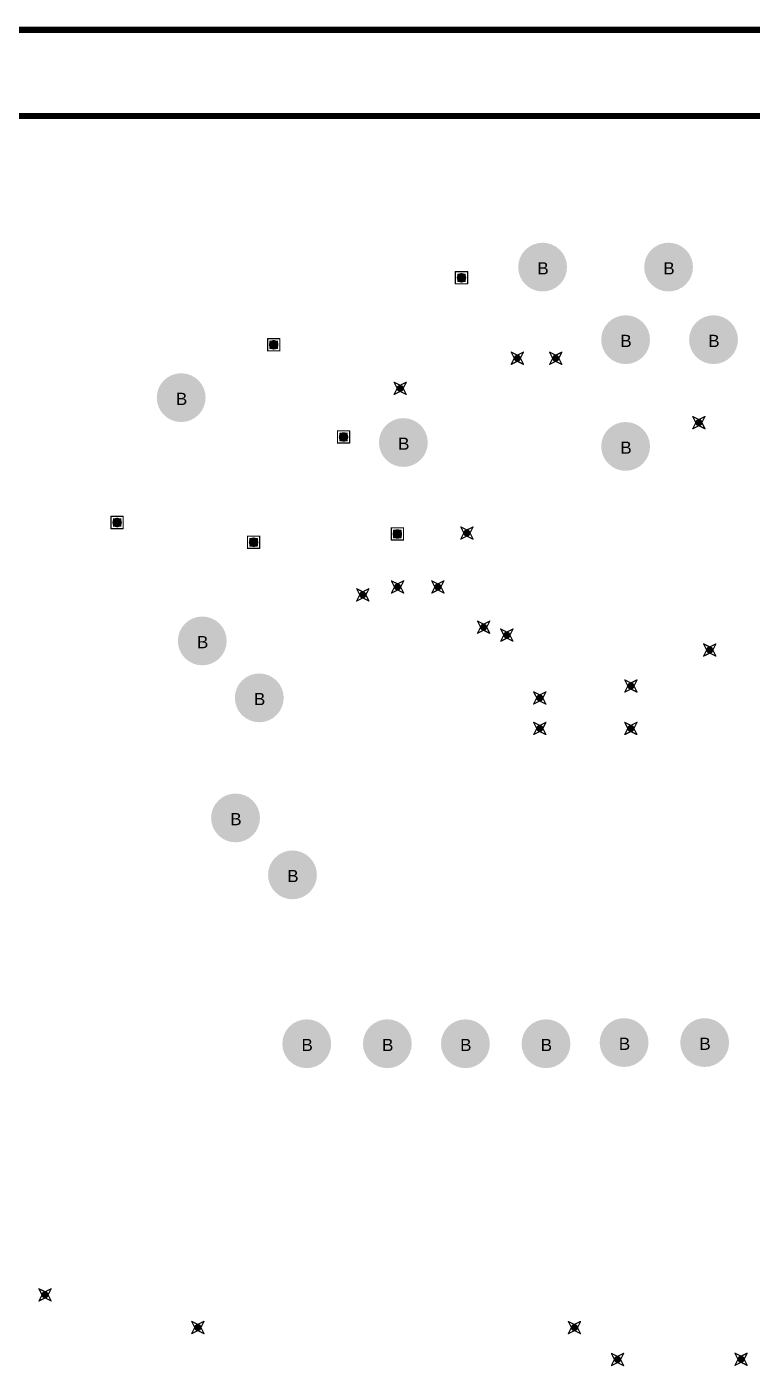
# Model space of a CAD drawing. Header units: millimetres. Extents: x -25 to 478, y -31 to 252.
# Drawn here: x 87.9 to 118.1, y 157.9 to 213.7 of the extents above; entities that cross this region are included whole.
import ezdxf

# ---------------------------------------------------------------- set-up
doc = ezdxf.new("R2010")
doc.units = ezdxf.units.MM
for name, color, linetype in [('DrillDrawing', 1, 'Continuous'), ('Mechanical1', 6, 'Continuous'), ('Mechanical2', 216, 'Continuous'), ('MultiLayer', 9, 'Continuous'), ('PadHoleLayer', 156, 'Continuous'), ('ViaHoleLayer', 16, 'Continuous')]:
    doc.layers.add(name, color=color, linetype=linetype)
doc.styles.add('Arial', font='', dxfattribs={"height": 0.2})
doc.styles.get('Arial').set_extended_font_data('Arial')

# ---------------------------------------------------------------- blocks, each defined once
blk = doc.blocks.new('KEYSTONE5001_643')
at = {"layer": 'MultiLayer'}
h = blk.add_hatch(color=9, dxfattribs=at)
edge = h.paths.add_edge_path()
edge.add_arc((0, 0), 1.016, 0, 360)
at = {"layer": 'PadHoleLayer'}
h = blk.add_hatch(color=156, dxfattribs=at)
edge = h.paths.add_edge_path()
edge.add_arc((0, 0), 0.508, 0, 360)
blk = doc.blocks.new('KEYSTONE5000_898')
at = {"layer": 'MultiLayer'}
h = blk.add_hatch(color=9, dxfattribs=at)
edge = h.paths.add_edge_path()
edge.add_arc((0, 0), 1.016, 0, 360)
at = {"layer": 'PadHoleLayer'}
h = blk.add_hatch(color=156, dxfattribs=at)
edge = h.paths.add_edge_path()
edge.add_arc((0, 0), 0.508, 0, 360)
blk = doc.blocks.new('KEYSTONE5002_901')
at = {"layer": 'MultiLayer'}
h = blk.add_hatch(color=9, dxfattribs=at)
edge = h.paths.add_edge_path()
edge.add_arc((0, 0), 1.016, 0, 360)
at = {"layer": 'PadHoleLayer'}
h = blk.add_hatch(color=156, dxfattribs=at)
edge = h.paths.add_edge_path()
edge.add_arc((0, 0), 0.508, 0, 360)
blk = doc.blocks.new('KEYSTONE5002_902')
at = {"layer": 'MultiLayer'}
h = blk.add_hatch(color=9, dxfattribs=at)
edge = h.paths.add_edge_path()
edge.add_arc((0, 0), 1.016, 0, 360)
at = {"layer": 'PadHoleLayer'}
h = blk.add_hatch(color=156, dxfattribs=at)
edge = h.paths.add_edge_path()
edge.add_arc((0, 0), 0.508, 0, 360)
blk = doc.blocks.new('KEYSTONE5002_903')
at = {"layer": 'MultiLayer'}
h = blk.add_hatch(color=9, dxfattribs=at)
edge = h.paths.add_edge_path()
edge.add_arc((0, 0), 1.016, 0, 360)
at = {"layer": 'PadHoleLayer'}
h = blk.add_hatch(color=156, dxfattribs=at)
edge = h.paths.add_edge_path()
edge.add_arc((0, 0), 0.508, 0, 360)
blk = doc.blocks.new('KEYSTONE5002_904')
at = {"layer": 'MultiLayer'}
h = blk.add_hatch(color=9, dxfattribs=at)
edge = h.paths.add_edge_path()
edge.add_arc((0, 0), 1.016, 0, 360)
at = {"layer": 'PadHoleLayer'}
h = blk.add_hatch(color=156, dxfattribs=at)
edge = h.paths.add_edge_path()
edge.add_arc((0, 0), 0.508, 0, 360)
blk = doc.blocks.new('KEYSTONE5002_905')
at = {"layer": 'MultiLayer'}
h = blk.add_hatch(color=9, dxfattribs=at)
edge = h.paths.add_edge_path()
edge.add_arc((0, 0), 1.016, 0, 360)
at = {"layer": 'PadHoleLayer'}
h = blk.add_hatch(color=156, dxfattribs=at)
edge = h.paths.add_edge_path()
edge.add_arc((0, 0), 0.508, 0, 360)
blk = doc.blocks.new('KEYSTONE5002_912')
at = {"layer": 'MultiLayer'}
h = blk.add_hatch(color=9, dxfattribs=at)
edge = h.paths.add_edge_path()
edge.add_arc((0, 0), 1.016, 0, 360)
at = {"layer": 'PadHoleLayer'}
h = blk.add_hatch(color=156, dxfattribs=at)
edge = h.paths.add_edge_path()
edge.add_arc((0, 0), 0.508, 0, 360)
blk = doc.blocks.new('KEYSTONE5002_913')
at = {"layer": 'MultiLayer'}
h = blk.add_hatch(color=9, dxfattribs=at)
edge = h.paths.add_edge_path()
edge.add_arc((0, 0), 1.016, 0, 360)
at = {"layer": 'PadHoleLayer'}
h = blk.add_hatch(color=156, dxfattribs=at)
edge = h.paths.add_edge_path()
edge.add_arc((0, 0), 0.508, 0, 360)
blk = doc.blocks.new('KEYSTONE5002_920')
at = {"layer": 'MultiLayer'}
h = blk.add_hatch(color=9, dxfattribs=at)
edge = h.paths.add_edge_path()
edge.add_arc((0, 0), 1.016, 0, 360)
at = {"layer": 'PadHoleLayer'}
h = blk.add_hatch(color=156, dxfattribs=at)
edge = h.paths.add_edge_path()
edge.add_arc((0, 0), 0.508, 0, 360)
blk = doc.blocks.new('KEYSTONE5002_921')
at = {"layer": 'MultiLayer'}
h = blk.add_hatch(color=9, dxfattribs=at)
edge = h.paths.add_edge_path()
edge.add_arc((0, 0), 1.016, 0, 360)
at = {"layer": 'PadHoleLayer'}
h = blk.add_hatch(color=156, dxfattribs=at)
edge = h.paths.add_edge_path()
edge.add_arc((0, 0), 0.508, 0, 360)
blk = doc.blocks.new('KEYSTONE5002_927')
at = {"layer": 'MultiLayer'}
h = blk.add_hatch(color=9, dxfattribs=at)
edge = h.paths.add_edge_path()
edge.add_arc((0, 0), 1.016, 0, 360)
at = {"layer": 'PadHoleLayer'}
h = blk.add_hatch(color=156, dxfattribs=at)
edge = h.paths.add_edge_path()
edge.add_arc((0, 0), 0.508, 0, 360)
blk = doc.blocks.new('KEYSTONE5002_928')
at = {"layer": 'MultiLayer'}
h = blk.add_hatch(color=9, dxfattribs=at)
edge = h.paths.add_edge_path()
edge.add_arc((0, 0), 1.016, 0, 360)
at = {"layer": 'PadHoleLayer'}
h = blk.add_hatch(color=156, dxfattribs=at)
edge = h.paths.add_edge_path()
edge.add_arc((0, 0), 0.508, 0, 360)
blk = doc.blocks.new('KEYSTONE5002_929')
at = {"layer": 'MultiLayer'}
h = blk.add_hatch(color=9, dxfattribs=at)
edge = h.paths.add_edge_path()
edge.add_arc((0, 0), 1.016, 0, 360)
at = {"layer": 'PadHoleLayer'}
h = blk.add_hatch(color=156, dxfattribs=at)
edge = h.paths.add_edge_path()
edge.add_arc((0, 0), 0.508, 0, 360)
blk = doc.blocks.new('KEYSTONE5002_935')
at = {"layer": 'MultiLayer'}
h = blk.add_hatch(color=9, dxfattribs=at)
edge = h.paths.add_edge_path()
edge.add_arc((0, 0), 1.016, 0, 360)
at = {"layer": 'PadHoleLayer'}
h = blk.add_hatch(color=156, dxfattribs=at)
edge = h.paths.add_edge_path()
edge.add_arc((0, 0), 0.508, 0, 360)
blk = doc.blocks.new('KEYSTONE5002_936')
at = {"layer": 'MultiLayer'}
h = blk.add_hatch(color=9, dxfattribs=at)
edge = h.paths.add_edge_path()
edge.add_arc((0, 0), 1.016, 0, 360)
at = {"layer": 'PadHoleLayer'}
h = blk.add_hatch(color=156, dxfattribs=at)
edge = h.paths.add_edge_path()
edge.add_arc((0, 0), 0.508, 0, 360)
blk = doc.blocks.new('KEYSTONE5002_937')
at = {"layer": 'MultiLayer'}
h = blk.add_hatch(color=9, dxfattribs=at)
edge = h.paths.add_edge_path()
edge.add_arc((0, 0), 1.016, 0, 360)
at = {"layer": 'PadHoleLayer'}
h = blk.add_hatch(color=156, dxfattribs=at)
edge = h.paths.add_edge_path()
edge.add_arc((0, 0), 0.508, 0, 360)

msp = doc.modelspace()

# ---------------------------------------------------------------- hatches: boundary and pattern name
at = {"layer": 'ViaHoleLayer'}
h = msp.add_hatch(color=16, dxfattribs=at)
edge = h.paths.add_edge_path()
edge.add_arc((106.026, 203.263), 0.2, 0, 360)
h = msp.add_hatch(color=16, dxfattribs=at)
edge = h.paths.add_edge_path()
edge.add_arc((98.211, 200.473), 0.2, 0, 360)
h = msp.add_hatch(color=16, dxfattribs=at)
edge = h.paths.add_edge_path()
edge.add_arc((108.349, 199.914), 0.15, 0, 360)
h = msp.add_hatch(color=16, dxfattribs=at)
edge = h.paths.add_edge_path()
edge.add_arc((109.947, 199.912), 0.15, 0, 360)
h = msp.add_hatch(color=16, dxfattribs=at)
edge = h.paths.add_edge_path()
edge.add_arc((103.474, 198.659), 0.15, 0, 360)
h = msp.add_hatch(color=16, dxfattribs=at)
edge = h.paths.add_edge_path()
edge.add_arc((115.903, 197.231), 0.15, 0, 360)
h = msp.add_hatch(color=16, dxfattribs=at)
edge = h.paths.add_edge_path()
edge.add_arc((101.118, 196.634), 0.2, 0, 360)
h = msp.add_hatch(color=16, dxfattribs=at)
edge = h.paths.add_edge_path()
edge.add_arc((91.695, 193.072), 0.2, 0, 360)
h = msp.add_hatch(color=16, dxfattribs=at)
edge = h.paths.add_edge_path()
edge.add_arc((97.373, 192.251), 0.2, 0, 360)
h = msp.add_hatch(color=16, dxfattribs=at)
edge = h.paths.add_edge_path()
edge.add_arc((103.358, 192.594), 0.2, 0, 360)
h = msp.add_hatch(color=16, dxfattribs=at)
edge = h.paths.add_edge_path()
edge.add_arc((106.251, 192.634), 0.15, 0, 360)
h = msp.add_hatch(color=16, dxfattribs=at)
edge = h.paths.add_edge_path()
edge.add_arc((101.918, 190.059), 0.15, 0, 360)
h = msp.add_hatch(color=16, dxfattribs=at)
edge = h.paths.add_edge_path()
edge.add_arc((103.366, 190.389), 0.15, 0, 360)
h = msp.add_hatch(color=16, dxfattribs=at)
edge = h.paths.add_edge_path()
edge.add_arc((105.042, 190.389), 0.15, 0, 360)
h = msp.add_hatch(color=16, dxfattribs=at)
edge = h.paths.add_edge_path()
edge.add_arc((106.947, 188.713), 0.15, 0, 360)
h = msp.add_hatch(color=16, dxfattribs=at)
edge = h.paths.add_edge_path()
edge.add_arc((107.913, 188.383), 0.15, 0, 360)
h = msp.add_hatch(color=16, dxfattribs=at)
edge = h.paths.add_edge_path()
edge.add_arc((116.355, 187.763), 0.15, 0, 360)
h = msp.add_hatch(color=16, dxfattribs=at)
edge = h.paths.add_edge_path()
edge.add_arc((113.076, 186.264), 0.15, 0, 360)
h = msp.add_hatch(color=16, dxfattribs=at)
edge = h.paths.add_edge_path()
edge.add_arc((109.284, 185.766), 0.15, 0, 360)
h = msp.add_hatch(color=16, dxfattribs=at)
edge = h.paths.add_edge_path()
edge.add_arc((109.284, 184.496), 0.15, 0, 360)
h = msp.add_hatch(color=16, dxfattribs=at)
edge = h.paths.add_edge_path()
edge.add_arc((113.073, 184.496), 0.15, 0, 360)
h = msp.add_hatch(color=16, dxfattribs=at)
edge = h.paths.add_edge_path()
edge.add_arc((88.697, 160.909), 0.15, 0, 360)
h = msp.add_hatch(color=16, dxfattribs=at)
edge = h.paths.add_edge_path()
edge.add_arc((95.054, 159.549), 0.15, 0, 360)
h = msp.add_hatch(color=16, dxfattribs=at)
edge = h.paths.add_edge_path()
edge.add_arc((110.726, 159.547), 0.15, 0, 360)
h = msp.add_hatch(color=16, dxfattribs=at)
edge = h.paths.add_edge_path()
edge.add_arc((112.519, 158.217), 0.15, 0, 360)
h = msp.add_hatch(color=16, dxfattribs=at)
edge = h.paths.add_edge_path()
edge.add_arc((117.66, 158.227), 0.15, 0, 360)

# ---------------------------------------------------------------- linework, layer by layer
at = {"layer": 'DrillDrawing', "const_width": 0.0508}
for points in [[(105.772, 203.517), (106.28, 203.517)], [(105.772, 203.009), (105.772, 203.517)], [(105.772, 203.009), (106.28, 203.009)], [(105.874, 203.415), (106.178, 203.415)], [(105.874, 203.11), (105.874, 203.415)], [(105.874, 203.11), (106.178, 203.11)], [(106.178, 203.11), (106.178, 203.415)], [(106.28, 203.009), (106.28, 203.517)], [(97.957, 200.727), (98.465, 200.727)], [(97.957, 200.219), (97.957, 200.727)], [(97.957, 200.219), (98.465, 200.219)], [(98.058, 200.626), (98.363, 200.626)], [(98.058, 200.321), (98.058, 200.626)], [(98.058, 200.321), (98.363, 200.321)], [(98.363, 200.321), (98.363, 200.626)], [(98.465, 200.219), (98.465, 200.727)], [(108.095, 200.168), (108.349, 200.041)], [(108.095, 200.168), (108.222, 199.914)], [(108.095, 199.66), (108.222, 199.914)], [(108.095, 199.66), (108.349, 199.787)], [(108.349, 200.041), (108.603, 200.168)], [(108.349, 199.787), (108.603, 199.66)], [(108.476, 199.914), (108.603, 200.168)], [(108.476, 199.914), (108.603, 199.66)], [(109.693, 200.166), (109.947, 200.039)], [(109.693, 200.166), (109.82, 199.912)], [(109.693, 199.658), (109.82, 199.912)], [(109.693, 199.658), (109.947, 199.785)], [(109.947, 200.039), (110.201, 200.166)], [(109.947, 199.785), (110.201, 199.658)], [(110.074, 199.912), (110.201, 200.166)], [(110.074, 199.912), (110.201, 199.658)], [(103.22, 198.913), (103.474, 198.786)], [(103.22, 198.913), (103.347, 198.659)], [(103.22, 198.405), (103.347, 198.659)], [(103.474, 198.786), (103.728, 198.913)], [(103.601, 198.659), (103.728, 198.913)], [(103.601, 198.659), (103.728, 198.405)], [(103.22, 198.405), (103.474, 198.532)], [(103.474, 198.532), (103.728, 198.405)], [(115.649, 197.485), (115.903, 197.358)], [(115.649, 197.485), (115.776, 197.231)], [(115.903, 197.358), (116.157, 197.485)], [(116.03, 197.231), (116.157, 197.485)], [(100.864, 196.888), (101.372, 196.888)], [(100.864, 196.38), (100.864, 196.888)], [(101.372, 196.38), (101.372, 196.888)], [(115.649, 196.977), (115.776, 197.231)], [(115.649, 196.977), (115.903, 197.104)], [(115.903, 197.104), (116.157, 196.977)], [(116.03, 197.231), (116.157, 196.977)], [(100.864, 196.38), (101.372, 196.38)], [(100.965, 196.787), (101.27, 196.787)], [(100.965, 196.482), (100.965, 196.787)], [(100.965, 196.482), (101.27, 196.482)], [(101.27, 196.482), (101.27, 196.787)], [(91.441, 193.326), (91.949, 193.326)], [(91.441, 192.818), (91.441, 193.326)], [(91.543, 193.225), (91.847, 193.225)], [(91.543, 192.92), (91.543, 193.225)], [(91.847, 192.92), (91.847, 193.225)], [(91.949, 192.818), (91.949, 193.326)], [(91.441, 192.818), (91.949, 192.818)], [(91.543, 192.92), (91.847, 192.92)], [(97.119, 192.505), (97.627, 192.505)], [(97.119, 191.997), (97.119, 192.505)], [(97.627, 191.997), (97.627, 192.505)], [(103.104, 192.848), (103.612, 192.848)], [(103.104, 192.34), (103.104, 192.848)], [(103.206, 192.746), (103.511, 192.746)], [(103.206, 192.441), (103.206, 192.746)], [(103.206, 192.441), (103.511, 192.441)], [(103.511, 192.441), (103.511, 192.746)], [(103.612, 192.34), (103.612, 192.848)], [(105.997, 192.888), (106.251, 192.761)], [(105.997, 192.888), (106.124, 192.634)], [(105.997, 192.38), (106.124, 192.634)], [(105.997, 192.38), (106.251, 192.507)], [(106.251, 192.761), (106.505, 192.888)], [(106.251, 192.507), (106.505, 192.38)], [(106.378, 192.634), (106.505, 192.888)], [(106.378, 192.634), (106.505, 192.38)], [(97.119, 191.997), (97.627, 191.997)], [(97.221, 192.403), (97.526, 192.403)], [(97.221, 192.098), (97.221, 192.403)], [(97.221, 192.098), (97.526, 192.098)], [(97.526, 192.098), (97.526, 192.403)], [(103.104, 192.34), (103.612, 192.34)], [(101.664, 190.313), (101.918, 190.186)], [(101.664, 190.313), (101.791, 190.059)], [(101.918, 190.186), (102.172, 190.313)], [(102.045, 190.059), (102.172, 190.313)], [(103.112, 190.643), (103.366, 190.516)], [(103.112, 190.643), (103.239, 190.389)], [(103.112, 190.135), (103.239, 190.389)], [(103.112, 190.135), (103.366, 190.262)], [(103.366, 190.516), (103.62, 190.643)], [(103.366, 190.262), (103.62, 190.135)], [(103.493, 190.389), (103.62, 190.643)], [(103.493, 190.389), (103.62, 190.135)], [(104.788, 190.643), (105.042, 190.516)], [(104.788, 190.643), (104.915, 190.389)], [(104.788, 190.135), (104.915, 190.389)], [(104.788, 190.135), (105.042, 190.262)], [(105.042, 190.516), (105.296, 190.643)], [(105.042, 190.262), (105.296, 190.135)], [(105.169, 190.389), (105.296, 190.643)], [(105.169, 190.389), (105.296, 190.135)], [(101.664, 189.805), (101.791, 190.059)], [(101.664, 189.805), (101.918, 189.932)], [(101.918, 189.932), (102.172, 189.805)], [(102.045, 190.059), (102.172, 189.805)], [(106.693, 188.967), (106.947, 188.84)], [(106.693, 188.967), (106.82, 188.713)], [(106.693, 188.459), (106.82, 188.713)], [(106.693, 188.459), (106.947, 188.586)], [(106.947, 188.84), (107.201, 188.967)], [(106.947, 188.586), (107.201, 188.459)], [(107.074, 188.713), (107.201, 188.967)], [(107.074, 188.713), (107.201, 188.459)], [(107.659, 188.637), (107.913, 188.51)], [(107.659, 188.637), (107.786, 188.383)], [(107.913, 188.51), (108.167, 188.637)], [(108.04, 188.383), (108.167, 188.637)], [(107.659, 188.129), (107.786, 188.383)], [(107.659, 188.129), (107.913, 188.256)], [(107.913, 188.256), (108.167, 188.129)], [(108.04, 188.383), (108.167, 188.129)], [(116.101, 188.017), (116.355, 187.89)], [(116.101, 188.017), (116.228, 187.763)], [(116.355, 187.89), (116.609, 188.017)], [(116.482, 187.763), (116.609, 188.017)], [(116.101, 187.509), (116.228, 187.763)], [(116.101, 187.509), (116.355, 187.636)], [(116.355, 187.636), (116.609, 187.509)], [(116.482, 187.763), (116.609, 187.509)], [(112.822, 186.518), (113.076, 186.391)], [(112.822, 186.518), (112.949, 186.264)], [(113.076, 186.391), (113.33, 186.518)], [(113.203, 186.264), (113.33, 186.518)], [(109.03, 186.02), (109.284, 185.893)], [(109.03, 186.02), (109.157, 185.766)], [(109.03, 185.512), (109.157, 185.766)], [(109.284, 185.893), (109.538, 186.02)], [(109.411, 185.766), (109.538, 186.02)], [(109.411, 185.766), (109.538, 185.512)], [(112.822, 186.01), (112.949, 186.264)], [(112.822, 186.01), (113.076, 186.137)], [(113.076, 186.137), (113.33, 186.01)], [(113.203, 186.264), (113.33, 186.01)], [(109.03, 185.512), (109.284, 185.639)], [(109.284, 185.639), (109.538, 185.512)], [(109.03, 184.75), (109.284, 184.623)], [(109.03, 184.75), (109.157, 184.496)], [(109.284, 184.623), (109.538, 184.75)], [(109.411, 184.496), (109.538, 184.75)], [(112.819, 184.75), (113.073, 184.623)], [(112.819, 184.75), (112.946, 184.496)], [(113.073, 184.623), (113.327, 184.75)], [(113.2, 184.496), (113.327, 184.75)], [(109.03, 184.242), (109.157, 184.496)], [(109.03, 184.242), (109.284, 184.369)], [(109.284, 184.369), (109.538, 184.242)], [(109.411, 184.496), (109.538, 184.242)], [(112.819, 184.242), (112.946, 184.496)], [(112.819, 184.242), (113.073, 184.369)], [(113.073, 184.369), (113.327, 184.242)], [(113.2, 184.496), (113.327, 184.242)], [(88.443, 161.163), (88.697, 161.036)], [(88.443, 161.163), (88.57, 160.909)], [(88.443, 160.655), (88.57, 160.909)], [(88.443, 160.655), (88.697, 160.782)], [(88.697, 161.036), (88.951, 161.163)], [(88.697, 160.782), (88.951, 160.655)], [(88.824, 160.909), (88.951, 161.163)], [(88.824, 160.909), (88.951, 160.655)], [(94.8, 159.803), (95.054, 159.676)], [(94.8, 159.803), (94.927, 159.549)], [(94.8, 159.295), (94.927, 159.549)], [(95.054, 159.676), (95.308, 159.803)], [(95.181, 159.549), (95.308, 159.803)], [(95.181, 159.549), (95.308, 159.295)], [(110.472, 159.801), (110.726, 159.674)], [(110.472, 159.801), (110.599, 159.547)], [(110.472, 159.293), (110.599, 159.547)], [(110.726, 159.674), (110.98, 159.801)], [(110.853, 159.547), (110.98, 159.801)], [(110.853, 159.547), (110.98, 159.293)], [(94.8, 159.295), (95.054, 159.422)], [(95.054, 159.422), (95.308, 159.295)], [(110.472, 159.293), (110.726, 159.42)], [(110.726, 159.42), (110.98, 159.293)], [(112.265, 158.471), (112.519, 158.344)], [(112.265, 158.471), (112.392, 158.217)], [(112.519, 158.344), (112.773, 158.471)], [(112.646, 158.217), (112.773, 158.471)], [(117.406, 158.481), (117.66, 158.354)], [(117.406, 158.481), (117.533, 158.227)], [(117.66, 158.354), (117.914, 158.481)], [(117.787, 158.227), (117.914, 158.481)], [(112.265, 157.963), (112.392, 158.217)], [(112.265, 157.963), (112.519, 158.09)], [(112.519, 158.09), (112.773, 157.963)], [(112.646, 158.217), (112.773, 157.963)], [(117.406, 157.973), (117.533, 158.227)], [(117.406, 157.973), (117.66, 158.1)], [(117.66, 158.1), (117.914, 157.973)], [(117.787, 158.227), (117.914, 157.973)]]:
    msp.add_lwpolyline(points, dxfattribs=at)
at = {"layer": 'DrillDrawing', "const_width": 0.0254}
for points in [[(105.759, 203.517, 1), (105.785, 203.517, 1)], [(105.759, 203.517, 1), (105.785, 203.517, 1)], [(105.759, 203.009, 1), (105.785, 203.009, 1)], [(105.759, 203.009, 1), (105.785, 203.009, 1)], [(105.861, 203.415, 1), (105.886, 203.415, 1)], [(105.861, 203.415, 1), (105.886, 203.415, 1)], [(105.861, 203.11, 1), (105.886, 203.11, 1)], [(105.861, 203.11, 1), (105.886, 203.11, 1)], [(106.166, 203.415, 1), (106.191, 203.415, 1)], [(106.166, 203.415, 1), (106.191, 203.415, 1)], [(106.166, 203.11, 1), (106.191, 203.11, 1)], [(106.166, 203.11, 1), (106.191, 203.11, 1)], [(106.267, 203.517, 1), (106.293, 203.517, 1)], [(106.267, 203.517, 1), (106.293, 203.517, 1)], [(106.267, 203.009, 1), (106.293, 203.009, 1)], [(106.267, 203.009, 1), (106.293, 203.009, 1)], [(97.944, 200.727, 1), (97.969, 200.727, 1)], [(97.944, 200.727, 1), (97.969, 200.727, 1)], [(97.944, 200.219, 1), (97.969, 200.219, 1)], [(97.944, 200.219, 1), (97.969, 200.219, 1)], [(98.046, 200.626, 1), (98.071, 200.626, 1)], [(98.046, 200.626, 1), (98.071, 200.626, 1)], [(98.046, 200.321, 1), (98.071, 200.321, 1)], [(98.046, 200.321, 1), (98.071, 200.321, 1)], [(98.35, 200.626, 1), (98.376, 200.626, 1)], [(98.35, 200.626, 1), (98.376, 200.626, 1)], [(98.35, 200.321, 1), (98.376, 200.321, 1)], [(98.35, 200.321, 1), (98.376, 200.321, 1)], [(98.452, 200.727, 1), (98.477, 200.727, 1)], [(98.452, 200.727, 1), (98.477, 200.727, 1)], [(98.452, 200.219, 1), (98.477, 200.219, 1)], [(98.452, 200.219, 1), (98.477, 200.219, 1)], [(108.082, 200.168, 1), (108.108, 200.168, 1)], [(108.082, 200.168, 1), (108.108, 200.168, 1)], [(108.209, 199.914, 1), (108.235, 199.914, 1)], [(108.209, 199.914, 1), (108.235, 199.914, 1)], [(108.336, 200.041, 1), (108.362, 200.041, 1)], [(108.336, 200.041, 1), (108.362, 200.041, 1)], [(108.336, 199.787, 1), (108.362, 199.787, 1)], [(108.336, 199.787, 1), (108.362, 199.787, 1)], [(108.463, 199.914, 1), (108.489, 199.914, 1)], [(108.463, 199.914, 1), (108.489, 199.914, 1)], [(108.59, 200.168, 1), (108.616, 200.168, 1)], [(108.59, 200.168, 1), (108.616, 200.168, 1)], [(109.68, 200.166, 1), (109.705, 200.166, 1)], [(109.68, 200.166, 1), (109.705, 200.166, 1)], [(109.807, 199.912, 1), (109.832, 199.912, 1)], [(109.807, 199.912, 1), (109.832, 199.912, 1)], [(109.934, 200.039, 1), (109.959, 200.039, 1)], [(109.934, 200.039, 1), (109.959, 200.039, 1)], [(109.934, 199.785, 1), (109.959, 199.785, 1)], [(109.934, 199.785, 1), (109.959, 199.785, 1)], [(110.061, 199.912, 1), (110.086, 199.912, 1)], [(110.061, 199.912, 1), (110.086, 199.912, 1)], [(110.188, 200.166, 1), (110.213, 200.166, 1)], [(110.188, 200.166, 1), (110.213, 200.166, 1)], [(108.082, 199.66, 1), (108.108, 199.66, 1)], [(108.082, 199.66, 1), (108.108, 199.66, 1)], [(108.59, 199.66, 1), (108.616, 199.66, 1)], [(108.59, 199.66, 1), (108.616, 199.66, 1)], [(109.68, 199.658, 1), (109.705, 199.658, 1)], [(109.68, 199.658, 1), (109.705, 199.658, 1)], [(110.188, 199.658, 1), (110.213, 199.658, 1)], [(110.188, 199.658, 1), (110.213, 199.658, 1)], [(103.207, 198.913, 1), (103.232, 198.913, 1)], [(103.207, 198.913, 1), (103.232, 198.913, 1)], [(103.334, 198.659, 1), (103.359, 198.659, 1)], [(103.334, 198.659, 1), (103.359, 198.659, 1)], [(103.461, 198.786, 1), (103.486, 198.786, 1)], [(103.461, 198.786, 1), (103.486, 198.786, 1)], [(103.588, 198.659, 1), (103.613, 198.659, 1)], [(103.588, 198.659, 1), (103.613, 198.659, 1)], [(103.715, 198.913, 1), (103.74, 198.913, 1)], [(103.715, 198.913, 1), (103.74, 198.913, 1)], [(103.207, 198.405, 1), (103.232, 198.405, 1)], [(103.207, 198.405, 1), (103.232, 198.405, 1)], [(103.461, 198.532, 1), (103.486, 198.532, 1)], [(103.461, 198.532, 1), (103.486, 198.532, 1)], [(103.715, 198.405, 1), (103.74, 198.405, 1)], [(103.715, 198.405, 1), (103.74, 198.405, 1)], [(115.636, 197.485, 1), (115.662, 197.485, 1)], [(115.636, 197.485, 1), (115.662, 197.485, 1)], [(116.144, 197.485, 1), (116.17, 197.485, 1)], [(116.144, 197.485, 1), (116.17, 197.485, 1)], [(100.851, 196.888, 1), (100.876, 196.888, 1)], [(100.851, 196.888, 1), (100.876, 196.888, 1)], [(101.359, 196.888, 1), (101.384, 196.888, 1)], [(101.359, 196.888, 1), (101.384, 196.888, 1)], [(115.636, 196.977, 1), (115.662, 196.977, 1)], [(115.636, 196.977, 1), (115.662, 196.977, 1)], [(115.763, 197.231, 1), (115.789, 197.231, 1)], [(115.763, 197.231, 1), (115.789, 197.231, 1)], [(115.89, 197.358, 1), (115.916, 197.358, 1)], [(115.89, 197.358, 1), (115.916, 197.358, 1)], [(115.89, 197.104, 1), (115.916, 197.104, 1)], [(115.89, 197.104, 1), (115.916, 197.104, 1)], [(116.017, 197.231, 1), (116.043, 197.231, 1)], [(116.017, 197.231, 1), (116.043, 197.231, 1)], [(116.144, 196.977, 1), (116.17, 196.977, 1)], [(116.144, 196.977, 1), (116.17, 196.977, 1)], [(100.851, 196.38, 1), (100.876, 196.38, 1)], [(100.851, 196.38, 1), (100.876, 196.38, 1)], [(100.953, 196.787, 1), (100.978, 196.787, 1)], [(100.953, 196.787, 1), (100.978, 196.787, 1)], [(100.953, 196.482, 1), (100.978, 196.482, 1)], [(100.953, 196.482, 1), (100.978, 196.482, 1)], [(101.257, 196.787, 1), (101.283, 196.787, 1)], [(101.257, 196.787, 1), (101.283, 196.787, 1)], [(101.257, 196.482, 1), (101.283, 196.482, 1)], [(101.257, 196.482, 1), (101.283, 196.482, 1)], [(101.359, 196.38, 1), (101.384, 196.38, 1)], [(101.359, 196.38, 1), (101.384, 196.38, 1)], [(91.428, 193.326, 1), (91.454, 193.326, 1)], [(91.428, 193.326, 1), (91.454, 193.326, 1)], [(91.53, 193.225, 1), (91.555, 193.225, 1)], [(91.53, 193.225, 1), (91.555, 193.225, 1)], [(91.835, 193.225, 1), (91.86, 193.225, 1)], [(91.835, 193.225, 1), (91.86, 193.225, 1)], [(91.936, 193.326, 1), (91.962, 193.326, 1)], [(91.936, 193.326, 1), (91.962, 193.326, 1)], [(91.428, 192.818, 1), (91.454, 192.818, 1)], [(91.428, 192.818, 1), (91.454, 192.818, 1)], [(91.53, 192.92, 1), (91.555, 192.92, 1)], [(91.53, 192.92, 1), (91.555, 192.92, 1)], [(91.835, 192.92, 1), (91.86, 192.92, 1)], [(91.835, 192.92, 1), (91.86, 192.92, 1)], [(91.936, 192.818, 1), (91.962, 192.818, 1)], [(91.936, 192.818, 1), (91.962, 192.818, 1)], [(97.107, 192.505, 1), (97.132, 192.505, 1)], [(97.107, 192.505, 1), (97.132, 192.505, 1)], [(97.615, 192.505, 1), (97.64, 192.505, 1)], [(97.615, 192.505, 1), (97.64, 192.505, 1)], [(103.092, 192.848, 1), (103.117, 192.848, 1)], [(103.092, 192.848, 1), (103.117, 192.848, 1)], [(103.193, 192.746, 1), (103.219, 192.746, 1)], [(103.193, 192.746, 1), (103.219, 192.746, 1)], [(103.193, 192.441, 1), (103.219, 192.441, 1)], [(103.193, 192.441, 1), (103.219, 192.441, 1)], [(103.498, 192.746, 1), (103.523, 192.746, 1)], [(103.498, 192.746, 1), (103.523, 192.746, 1)], [(103.498, 192.441, 1), (103.523, 192.441, 1)], [(103.498, 192.441, 1), (103.523, 192.441, 1)], [(103.6, 192.848, 1), (103.625, 192.848, 1)], [(103.6, 192.848, 1), (103.625, 192.848, 1)], [(105.984, 192.888, 1), (106.01, 192.888, 1)], [(105.984, 192.888, 1), (106.01, 192.888, 1)], [(106.111, 192.634, 1), (106.137, 192.634, 1)], [(106.111, 192.634, 1), (106.137, 192.634, 1)], [(106.238, 192.761, 1), (106.264, 192.761, 1)], [(106.238, 192.761, 1), (106.264, 192.761, 1)], [(106.238, 192.507, 1), (106.264, 192.507, 1)], [(106.238, 192.507, 1), (106.264, 192.507, 1)], [(106.365, 192.634, 1), (106.391, 192.634, 1)], [(106.365, 192.634, 1), (106.391, 192.634, 1)], [(106.492, 192.888, 1), (106.518, 192.888, 1)], [(106.492, 192.888, 1), (106.518, 192.888, 1)], [(97.107, 191.997, 1), (97.132, 191.997, 1)], [(97.107, 191.997, 1), (97.132, 191.997, 1)], [(97.208, 192.403, 1), (97.234, 192.403, 1)], [(97.208, 192.403, 1), (97.234, 192.403, 1)], [(97.208, 192.098, 1), (97.234, 192.098, 1)], [(97.208, 192.098, 1), (97.234, 192.098, 1)], [(97.513, 192.403, 1), (97.539, 192.403, 1)], [(97.513, 192.403, 1), (97.539, 192.403, 1)], [(97.513, 192.098, 1), (97.539, 192.098, 1)], [(97.513, 192.098, 1), (97.539, 192.098, 1)], [(97.615, 191.997, 1), (97.64, 191.997, 1)], [(97.615, 191.997, 1), (97.64, 191.997, 1)], [(103.092, 192.34, 1), (103.117, 192.34, 1)], [(103.092, 192.34, 1), (103.117, 192.34, 1)], [(103.6, 192.34, 1), (103.625, 192.34, 1)], [(103.6, 192.34, 1), (103.625, 192.34, 1)], [(105.984, 192.38, 1), (106.01, 192.38, 1)], [(105.984, 192.38, 1), (106.01, 192.38, 1)], [(106.492, 192.38, 1), (106.518, 192.38, 1)], [(106.492, 192.38, 1), (106.518, 192.38, 1)], [(101.652, 190.313, 1), (101.677, 190.313, 1)], [(101.652, 190.313, 1), (101.677, 190.313, 1)], [(101.906, 190.186, 1), (101.931, 190.186, 1)], [(101.906, 190.186, 1), (101.931, 190.186, 1)], [(102.16, 190.313, 1), (102.185, 190.313, 1)], [(102.16, 190.313, 1), (102.185, 190.313, 1)], [(103.099, 190.643, 1), (103.125, 190.643, 1)], [(103.099, 190.643, 1), (103.125, 190.643, 1)], [(103.226, 190.389, 1), (103.252, 190.389, 1)], [(103.226, 190.389, 1), (103.252, 190.389, 1)], [(103.353, 190.516, 1), (103.379, 190.516, 1)], [(103.353, 190.516, 1), (103.379, 190.516, 1)], [(103.353, 190.262, 1), (103.379, 190.262, 1)], [(103.353, 190.262, 1), (103.379, 190.262, 1)], [(103.48, 190.389, 1), (103.506, 190.389, 1)], [(103.48, 190.389, 1), (103.506, 190.389, 1)], [(103.607, 190.643, 1), (103.633, 190.643, 1)], [(103.607, 190.643, 1), (103.633, 190.643, 1)], [(104.776, 190.643, 1), (104.801, 190.643, 1)], [(104.776, 190.643, 1), (104.801, 190.643, 1)], [(104.903, 190.389, 1), (104.928, 190.389, 1)], [(104.903, 190.389, 1), (104.928, 190.389, 1)], [(105.03, 190.516, 1), (105.055, 190.516, 1)], [(105.03, 190.516, 1), (105.055, 190.516, 1)], [(105.03, 190.262, 1), (105.055, 190.262, 1)], [(105.03, 190.262, 1), (105.055, 190.262, 1)], [(105.157, 190.389, 1), (105.182, 190.389, 1)], [(105.157, 190.389, 1), (105.182, 190.389, 1)], [(105.284, 190.643, 1), (105.309, 190.643, 1)], [(105.284, 190.643, 1), (105.309, 190.643, 1)], [(101.652, 189.805, 1), (101.677, 189.805, 1)], [(101.652, 189.805, 1), (101.677, 189.805, 1)], [(101.779, 190.059, 1), (101.804, 190.059, 1)], [(101.779, 190.059, 1), (101.804, 190.059, 1)], [(101.906, 189.932, 1), (101.931, 189.932, 1)], [(101.906, 189.932, 1), (101.931, 189.932, 1)], [(102.033, 190.059, 1), (102.058, 190.059, 1)], [(102.033, 190.059, 1), (102.058, 190.059, 1)], [(102.16, 189.805, 1), (102.185, 189.805, 1)], [(102.16, 189.805, 1), (102.185, 189.805, 1)], [(103.099, 190.135, 1), (103.125, 190.135, 1)], [(103.099, 190.135, 1), (103.125, 190.135, 1)], [(103.607, 190.135, 1), (103.633, 190.135, 1)], [(103.607, 190.135, 1), (103.633, 190.135, 1)], [(104.776, 190.135, 1), (104.801, 190.135, 1)], [(104.776, 190.135, 1), (104.801, 190.135, 1)], [(105.284, 190.135, 1), (105.309, 190.135, 1)], [(105.284, 190.135, 1), (105.309, 190.135, 1)], [(106.681, 188.967, 1), (106.706, 188.967, 1)], [(106.681, 188.967, 1), (106.706, 188.967, 1)], [(106.808, 188.713, 1), (106.833, 188.713, 1)], [(106.808, 188.713, 1), (106.833, 188.713, 1)], [(106.935, 188.84, 1), (106.96, 188.84, 1)], [(106.935, 188.84, 1), (106.96, 188.84, 1)], [(106.935, 188.586, 1), (106.96, 188.586, 1)], [(106.935, 188.586, 1), (106.96, 188.586, 1)], [(107.062, 188.713, 1), (107.087, 188.713, 1)], [(107.062, 188.713, 1), (107.087, 188.713, 1)], [(107.189, 188.967, 1), (107.214, 188.967, 1)], [(107.189, 188.967, 1), (107.214, 188.967, 1)], [(107.646, 188.637, 1), (107.671, 188.637, 1)], [(107.646, 188.637, 1), (107.671, 188.637, 1)], [(107.9, 188.51, 1), (107.925, 188.51, 1)], [(107.9, 188.51, 1), (107.925, 188.51, 1)], [(108.154, 188.637, 1), (108.179, 188.637, 1)], [(108.154, 188.637, 1), (108.179, 188.637, 1)], [(106.681, 188.459, 1), (106.706, 188.459, 1)], [(106.681, 188.459, 1), (106.706, 188.459, 1)], [(107.189, 188.459, 1), (107.214, 188.459, 1)], [(107.189, 188.459, 1), (107.214, 188.459, 1)], [(107.646, 188.129, 1), (107.671, 188.129, 1)], [(107.646, 188.129, 1), (107.671, 188.129, 1)], [(107.773, 188.383, 1), (107.798, 188.383, 1)], [(107.773, 188.383, 1), (107.798, 188.383, 1)], [(107.9, 188.256, 1), (107.925, 188.256, 1)], [(107.9, 188.256, 1), (107.925, 188.256, 1)], [(108.027, 188.383, 1), (108.052, 188.383, 1)], [(108.027, 188.383, 1), (108.052, 188.383, 1)], [(108.154, 188.129, 1), (108.179, 188.129, 1)], [(108.154, 188.129, 1), (108.179, 188.129, 1)], [(116.088, 188.017, 1), (116.114, 188.017, 1)], [(116.088, 188.017, 1), (116.114, 188.017, 1)], [(116.596, 188.017, 1), (116.622, 188.017, 1)], [(116.596, 188.017, 1), (116.622, 188.017, 1)], [(116.088, 187.509, 1), (116.114, 187.509, 1)], [(116.088, 187.509, 1), (116.114, 187.509, 1)], [(116.215, 187.763, 1), (116.241, 187.763, 1)], [(116.215, 187.763, 1), (116.241, 187.763, 1)], [(116.342, 187.89, 1), (116.368, 187.89, 1)], [(116.342, 187.89, 1), (116.368, 187.89, 1)], [(116.342, 187.636, 1), (116.368, 187.636, 1)], [(116.342, 187.636, 1), (116.368, 187.636, 1)], [(116.469, 187.763, 1), (116.495, 187.763, 1)], [(116.469, 187.763, 1), (116.495, 187.763, 1)], [(116.596, 187.509, 1), (116.622, 187.509, 1)], [(116.596, 187.509, 1), (116.622, 187.509, 1)], [(112.809, 186.518, 1), (112.834, 186.518, 1)], [(112.809, 186.518, 1), (112.834, 186.518, 1)], [(113.063, 186.391, 1), (113.088, 186.391, 1)], [(113.063, 186.391, 1), (113.088, 186.391, 1)], [(113.317, 186.518, 1), (113.342, 186.518, 1)], [(113.317, 186.518, 1), (113.342, 186.518, 1)], [(109.018, 186.02, 1), (109.043, 186.02, 1)], [(109.018, 186.02, 1), (109.043, 186.02, 1)], [(109.145, 185.766, 1), (109.17, 185.766, 1)], [(109.145, 185.766, 1), (109.17, 185.766, 1)], [(109.272, 185.893, 1), (109.297, 185.893, 1)], [(109.272, 185.893, 1), (109.297, 185.893, 1)], [(109.399, 185.766, 1), (109.424, 185.766, 1)], [(109.399, 185.766, 1), (109.424, 185.766, 1)], [(109.526, 186.02, 1), (109.551, 186.02, 1)], [(109.526, 186.02, 1), (109.551, 186.02, 1)], [(112.809, 186.01, 1), (112.834, 186.01, 1)], [(112.809, 186.01, 1), (112.834, 186.01, 1)], [(112.936, 186.264, 1), (112.961, 186.264, 1)], [(112.936, 186.264, 1), (112.961, 186.264, 1)], [(113.063, 186.137, 1), (113.088, 186.137, 1)], [(113.063, 186.137, 1), (113.088, 186.137, 1)], [(113.19, 186.264, 1), (113.215, 186.264, 1)], [(113.19, 186.264, 1), (113.215, 186.264, 1)], [(113.317, 186.01, 1), (113.342, 186.01, 1)], [(113.317, 186.01, 1), (113.342, 186.01, 1)], [(109.018, 185.512, 1), (109.043, 185.512, 1)], [(109.018, 185.512, 1), (109.043, 185.512, 1)], [(109.272, 185.639, 1), (109.297, 185.639, 1)], [(109.272, 185.639, 1), (109.297, 185.639, 1)], [(109.526, 185.512, 1), (109.551, 185.512, 1)], [(109.526, 185.512, 1), (109.551, 185.512, 1)], [(109.018, 184.75, 1), (109.043, 184.75, 1)], [(109.018, 184.75, 1), (109.043, 184.75, 1)], [(109.272, 184.623, 1), (109.297, 184.623, 1)], [(109.272, 184.623, 1), (109.297, 184.623, 1)], [(109.526, 184.75, 1), (109.551, 184.75, 1)], [(109.526, 184.75, 1), (109.551, 184.75, 1)], [(112.807, 184.75, 1), (112.832, 184.75, 1)], [(112.807, 184.75, 1), (112.832, 184.75, 1)], [(113.061, 184.623, 1), (113.086, 184.623, 1)], [(113.061, 184.623, 1), (113.086, 184.623, 1)], [(113.315, 184.75, 1), (113.34, 184.75, 1)], [(113.315, 184.75, 1), (113.34, 184.75, 1)], [(109.018, 184.242, 1), (109.043, 184.242, 1)], [(109.018, 184.242, 1), (109.043, 184.242, 1)], [(109.145, 184.496, 1), (109.17, 184.496, 1)], [(109.145, 184.496, 1), (109.17, 184.496, 1)], [(109.272, 184.369, 1), (109.297, 184.369, 1)], [(109.272, 184.369, 1), (109.297, 184.369, 1)], [(109.399, 184.496, 1), (109.424, 184.496, 1)], [(109.399, 184.496, 1), (109.424, 184.496, 1)], [(109.526, 184.242, 1), (109.551, 184.242, 1)], [(109.526, 184.242, 1), (109.551, 184.242, 1)], [(112.807, 184.242, 1), (112.832, 184.242, 1)], [(112.807, 184.242, 1), (112.832, 184.242, 1)], [(112.934, 184.496, 1), (112.959, 184.496, 1)], [(112.934, 184.496, 1), (112.959, 184.496, 1)], [(113.061, 184.369, 1), (113.086, 184.369, 1)], [(113.061, 184.369, 1), (113.086, 184.369, 1)], [(113.188, 184.496, 1), (113.213, 184.496, 1)], [(113.188, 184.496, 1), (113.213, 184.496, 1)], [(113.315, 184.242, 1), (113.34, 184.242, 1)], [(113.315, 184.242, 1), (113.34, 184.242, 1)], [(88.43, 161.163, 1), (88.455, 161.163, 1)], [(88.43, 161.163, 1), (88.455, 161.163, 1)], [(88.43, 160.655, 1), (88.455, 160.655, 1)], [(88.43, 160.655, 1), (88.455, 160.655, 1)], [(88.557, 160.909, 1), (88.582, 160.909, 1)], [(88.557, 160.909, 1), (88.582, 160.909, 1)], [(88.684, 161.036, 1), (88.71, 161.036, 1)], [(88.684, 161.036, 1), (88.71, 161.036, 1)], [(88.684, 160.782, 1), (88.71, 160.782, 1)], [(88.684, 160.782, 1), (88.71, 160.782, 1)], [(88.811, 160.909, 1), (88.837, 160.909, 1)], [(88.811, 160.909, 1), (88.837, 160.909, 1)], [(88.938, 161.163, 1), (88.963, 161.163, 1)], [(88.938, 161.163, 1), (88.963, 161.163, 1)], [(88.938, 160.655, 1), (88.963, 160.655, 1)], [(88.938, 160.655, 1), (88.963, 160.655, 1)], [(94.788, 159.803, 1), (94.813, 159.803, 1)], [(94.788, 159.803, 1), (94.813, 159.803, 1)], [(94.915, 159.549, 1), (94.94, 159.549, 1)], [(94.915, 159.549, 1), (94.94, 159.549, 1)], [(95.042, 159.676, 1), (95.067, 159.676, 1)], [(95.042, 159.676, 1), (95.067, 159.676, 1)], [(95.169, 159.549, 1), (95.194, 159.549, 1)], [(95.169, 159.549, 1), (95.194, 159.549, 1)], [(95.296, 159.803, 1), (95.321, 159.803, 1)], [(95.296, 159.803, 1), (95.321, 159.803, 1)], [(110.459, 159.801, 1), (110.485, 159.801, 1)], [(110.459, 159.801, 1), (110.485, 159.801, 1)], [(110.586, 159.547, 1), (110.612, 159.547, 1)], [(110.586, 159.547, 1), (110.612, 159.547, 1)], [(110.713, 159.674, 1), (110.739, 159.674, 1)], [(110.713, 159.674, 1), (110.739, 159.674, 1)], [(110.84, 159.547, 1), (110.866, 159.547, 1)], [(110.84, 159.547, 1), (110.866, 159.547, 1)], [(110.967, 159.801, 1), (110.993, 159.801, 1)], [(110.967, 159.801, 1), (110.993, 159.801, 1)], [(94.788, 159.295, 1), (94.813, 159.295, 1)], [(94.788, 159.295, 1), (94.813, 159.295, 1)], [(95.042, 159.422, 1), (95.067, 159.422, 1)], [(95.042, 159.422, 1), (95.067, 159.422, 1)], [(95.296, 159.295, 1), (95.321, 159.295, 1)], [(95.296, 159.295, 1), (95.321, 159.295, 1)], [(110.459, 159.293, 1), (110.485, 159.293, 1)], [(110.459, 159.293, 1), (110.485, 159.293, 1)], [(110.713, 159.42, 1), (110.739, 159.42, 1)], [(110.713, 159.42, 1), (110.739, 159.42, 1)], [(110.967, 159.293, 1), (110.993, 159.293, 1)], [(110.967, 159.293, 1), (110.993, 159.293, 1)], [(112.253, 158.471, 1), (112.278, 158.471, 1)], [(112.253, 158.471, 1), (112.278, 158.471, 1)], [(112.761, 158.471, 1), (112.786, 158.471, 1)], [(112.761, 158.471, 1), (112.786, 158.471, 1)], [(117.394, 158.481, 1), (117.419, 158.481, 1)], [(117.394, 158.481, 1), (117.419, 158.481, 1)], [(117.902, 158.481, 1), (117.927, 158.481, 1)], [(117.902, 158.481, 1), (117.927, 158.481, 1)], [(112.253, 157.963, 1), (112.278, 157.963, 1)], [(112.253, 157.963, 1), (112.278, 157.963, 1)], [(112.38, 158.217, 1), (112.405, 158.217, 1)], [(112.38, 158.217, 1), (112.405, 158.217, 1)], [(112.507, 158.344, 1), (112.532, 158.344, 1)], [(112.507, 158.344, 1), (112.532, 158.344, 1)], [(112.507, 158.09, 1), (112.532, 158.09, 1)], [(112.507, 158.09, 1), (112.532, 158.09, 1)], [(112.634, 158.217, 1), (112.659, 158.217, 1)], [(112.634, 158.217, 1), (112.659, 158.217, 1)], [(112.761, 157.963, 1), (112.786, 157.963, 1)], [(112.761, 157.963, 1), (112.786, 157.963, 1)], [(117.394, 157.973, 1), (117.419, 157.973, 1)], [(117.394, 157.973, 1), (117.419, 157.973, 1)], [(117.521, 158.227, 1), (117.546, 158.227, 1)], [(117.521, 158.227, 1), (117.546, 158.227, 1)], [(117.648, 158.354, 1), (117.673, 158.354, 1)], [(117.648, 158.354, 1), (117.673, 158.354, 1)], [(117.648, 158.1, 1), (117.673, 158.1, 1)], [(117.648, 158.1, 1), (117.673, 158.1, 1)], [(117.775, 158.227, 1), (117.8, 158.227, 1)], [(117.775, 158.227, 1), (117.8, 158.227, 1)], [(117.902, 157.973, 1), (117.927, 157.973, 1)], [(117.902, 157.973, 1), (117.927, 157.973, 1)]]:
    msp.add_lwpolyline(points, format="xyb", close=True, dxfattribs=at)
at = {"layer": 'Mechanical1', "const_width": 0.254}
msp.add_lwpolyline([(0, 210), (375, 210)], dxfattribs=at)
at = {"layer": 'Mechanical2', "const_width": 0.254}
msp.add_lwpolyline([(0, 213.589), (180.974, 213.589)], dxfattribs=at)

# ---------------------------------------------------------------- block references
for name, p, rotation in [('KEYSTONE5002_905', (109.401, 203.708), 180), ('KEYSTONE5002_902', (114.643, 203.708), 180), ('KEYSTONE5002_903', (112.855, 200.686), 180), ('KEYSTONE5002_901', (116.513, 200.686), 180), ('KEYSTONE5000_898', (94.361, 198.272), 180), ('KEYSTONE5001_643', (103.607, 196.403), 90), ('KEYSTONE5002_904', (112.855, 196.241), 180), ('KEYSTONE5002_937', (95.239, 188.141), 135), ('KEYSTONE5002_929', (97.61, 185.77), 135), ('KEYSTONE5002_913', (96.623, 180.77), 225), ('KEYSTONE5002_921', (98.993, 178.399), 225), ('KEYSTONE5002_936', (99.587, 171.366), 180), ('KEYSTONE5002_928', (102.94, 171.366), 180), ('KEYSTONE5002_912', (106.189, 171.366), 270), ('KEYSTONE5002_920', (109.542, 171.366), 270), ('KEYSTONE5002_935', (112.793, 171.415), 180), ('KEYSTONE5002_927', (116.145, 171.415), 180)]:
    msp.add_blockref(name, p, dxfattribs=dict(rotation=rotation))

# ---------------------------------------------------------------- texts
at = {"layer": 'DrillDrawing', "style": 'Arial'}
for p in [(109.181, 203.404), (114.423, 203.404), (112.635, 200.381), (116.293, 200.381), (94.141, 197.968), (103.387, 196.099), (112.635, 195.936), (95.019, 187.837), (97.39, 185.466), (96.403, 180.466), (98.773, 178.095), (99.367, 171.061), (102.72, 171.061), (105.969, 171.061), (109.322, 171.061), (112.573, 171.11), (115.925, 171.11)]:
    msp.add_text('B', height=0.508, dxfattribs=at).set_placement(p)

doc.saveas('drawing.dxf')
